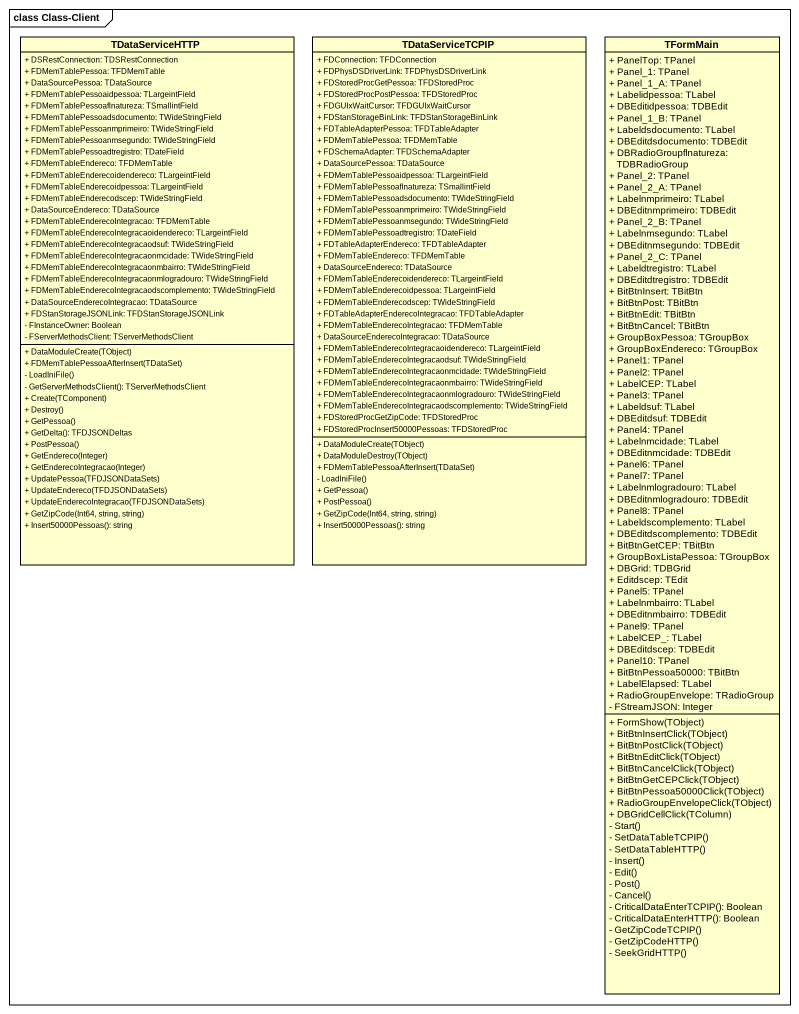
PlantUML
@startuml
mainframe class Class-Client
hide circle
hide empty members
skinparam classAttributeIconSize 0
class TDataServiceHTTP {
  + DSRestConnection: TDSRestConnection
  + FDMemTablePessoa: TFDMemTable
  + DataSourcePessoa: TDataSource
  + FDMemTablePessoaidpessoa: TLargeintField
  + FDMemTablePessoaflnatureza: TSmallintField
  + FDMemTablePessoadsdocumento: TWideStringField
  + FDMemTablePessoanmprimeiro: TWideStringField
  + FDMemTablePessoanmsegundo: TWideStringField
  + FDMemTablePessoadtregistro: TDateField
  + FDMemTableEndereco: TFDMemTable
  + FDMemTableEnderecoidendereco: TLargeintField
  + FDMemTableEnderecoidpessoa: TLargeintField
  + FDMemTableEnderecodscep: TWideStringField
  + DataSourceEndereco: TDataSource
  + FDMemTableEnderecoIntegracao: TFDMemTable
  + FDMemTableEnderecoIntegracaoidendereco: TLargeintField
  + FDMemTableEnderecoIntegracaodsuf: TWideStringField
  + FDMemTableEnderecoIntegracaonmcidade: TWideStringField
  + FDMemTableEnderecoIntegracaonmbairro: TWideStringField
  + FDMemTableEnderecoIntegracaonmlogradouro: TWideStringField
  + FDMemTableEnderecoIntegracaodscomplemento: TWideStringField
  + DataSourceEnderecoIntegracao: TDataSource
  + FDStanStorageJSONLink: TFDStanStorageJSONLink
  - FInstanceOwner: Boolean
  - FServerMethodsClient: TServerMethodsClient
  + DataModuleCreate(TObject)
  + FDMemTablePessoaAfterInsert(TDataSet)
  - LoadIniFile()
  - GetServerMethodsClient(): TServerMethodsClient
  + Create(TComponent)
  + Destroy()
  + GetPessoa()
  + GetDelta(): TFDJSONDeltas
  + PostPessoa()
  + GetEndereco(Integer)
  + GetEnderecoIntegracao(Integer)
  + UpdatePessoa(TFDJSONDataSets)
  + UpdateEndereco(TFDJSONDataSets)
  + UpdateEnderecoIntegracao(TFDJSONDataSets)
  + GetZipCode(Int64, string, string)
  + Insert50000Pessoas(): string
}
class TDataServiceTCPIP {
  + FDConnection: TFDConnection
  + FDPhysDSDriverLink: TFDPhysDSDriverLink
  + FDStoredProcGetPessoa: TFDStoredProc
  + FDStoredProcPostPessoa: TFDStoredProc
  + FDGUIxWaitCursor: TFDGUIxWaitCursor
  + FDStanStorageBinLink: TFDStanStorageBinLink
  + FDTableAdapterPessoa: TFDTableAdapter
  + FDMemTablePessoa: TFDMemTable
  + FDSchemaAdapter: TFDSchemaAdapter
  + DataSourcePessoa: TDataSource
  + FDMemTablePessoaidpessoa: TLargeintField
  + FDMemTablePessoaflnatureza: TSmallintField
  + FDMemTablePessoadsdocumento: TWideStringField
  + FDMemTablePessoanmprimeiro: TWideStringField
  + FDMemTablePessoanmsegundo: TWideStringField
  + FDMemTablePessoadtregistro: TDateField
  + FDTableAdapterEndereco: TFDTableAdapter
  + FDMemTableEndereco: TFDMemTable
  + DataSourceEndereco: TDataSource
  + FDMemTableEnderecoidendereco: TLargeintField
  + FDMemTableEnderecoidpessoa: TLargeintField
  + FDMemTableEnderecodscep: TWideStringField
  + FDTableAdapterEnderecoIntegracao: TFDTableAdapter
  + FDMemTableEnderecoIntegracao: TFDMemTable
  + DataSourceEnderecoIntegracao: TDataSource
  + FDMemTableEnderecoIntegracaoidendereco: TLargeintField
  + FDMemTableEnderecoIntegracaodsuf: TWideStringField
  + FDMemTableEnderecoIntegracaonmcidade: TWideStringField
  + FDMemTableEnderecoIntegracaonmbairro: TWideStringField
  + FDMemTableEnderecoIntegracaonmlogradouro: TWideStringField
  + FDMemTableEnderecoIntegracaodscomplemento: TWideStringField
  + FDStoredProcGetZipCode: TFDStoredProc
  + FDStoredProcInsert50000Pessoas: TFDStoredProc
  + DataModuleCreate(TObject)
  + DataModuleDestroy(TObject)
  + FDMemTablePessoaAfterInsert(TDataSet)
  - LoadIniFile()
  + GetPessoa()
  + PostPessoa()
  + GetZipCode(Int64, string, string)
  + Insert50000Pessoas(): string
}
class TFormMain {
  + PanelTop: TPanel
  + Panel_1: TPanel
  + Panel_1_A: TPanel
  + Labelidpessoa: TLabel
  + DBEditidpessoa: TDBEdit
  + Panel_1_B: TPanel
  + Labeldsdocumento: TLabel
  + DBEditdsdocumento: TDBEdit
  + DBRadioGroupflnatureza: TDBRadioGroup
  + Panel_2: TPanel
  + Panel_2_A: TPanel
  + Labelnmprimeiro: TLabel
  + DBEditnmprimeiro: TDBEdit
  + Panel_2_B: TPanel
  + Labelnmsegundo: TLabel
  + DBEditnmsegundo: TDBEdit
  + Panel_2_C: TPanel
  + Labeldtregistro: TLabel
  + DBEditdtregistro: TDBEdit
  + BitBtnInsert: TBitBtn
  + BitBtnPost: TBitBtn
  + BitBtnEdit: TBitBtn
  + BitBtnCancel: TBitBtn
  + GroupBoxPessoa: TGroupBox
  + GroupBoxEndereco: TGroupBox
  + Panel1: TPanel
  + Panel2: TPanel
  + LabelCEP: TLabel
  + Panel3: TPanel
  + Labeldsuf: TLabel
  + DBEditdsuf: TDBEdit
  + Panel4: TPanel
  + Labelnmcidade: TLabel
  + DBEditnmcidade: TDBEdit
  + Panel6: TPanel
  + Panel7: TPanel
  + Labelnmlogradouro: TLabel
  + DBEditnmlogradouro: TDBEdit
  + Panel8: TPanel
  + Labeldscomplemento: TLabel
  + DBEditdscomplemento: TDBEdit
  + BitBtnGetCEP: TBitBtn
  + GroupBoxListaPessoa: TGroupBox
  + DBGrid: TDBGrid
  + Editdscep: TEdit
  + Panel5: TPanel
  + Labelnmbairro: TLabel
  + DBEditnmbairro: TDBEdit
  + Panel9: TPanel
  + LabelCEP_: TLabel
  + DBEditdscep: TDBEdit
  + Panel10: TPanel
  + BitBtnPessoa50000: TBitBtn
  + LabelElapsed: TLabel
  + RadioGroupEnvelope: TRadioGroup
  - FStreamJSON: Integer
  + FormShow(TObject)
  + BitBtnInsertClick(TObject)
  + BitBtnPostClick(TObject)
  + BitBtnEditClick(TObject)
  + BitBtnCancelClick(TObject)
  + BitBtnGetCEPClick(TObject)
  + BitBtnPessoa50000Click(TObject)
  + RadioGroupEnvelopeClick(TObject)
  + DBGridCellClick(TColumn)
  - Start()
  - SetDataTableTCPIP()
  - SetDataTableHTTP()
  - Insert()
  - Edit()
  - Post()
  - Cancel()
  - CriticalDataEnterTCPIP(): Boolean
  - CriticalDataEnterHTTP(): Boolean
  - GetZipCodeTCPIP()
  - GetZipCodeHTTP()
  - SeekGridHTTP()
}
@enduml
